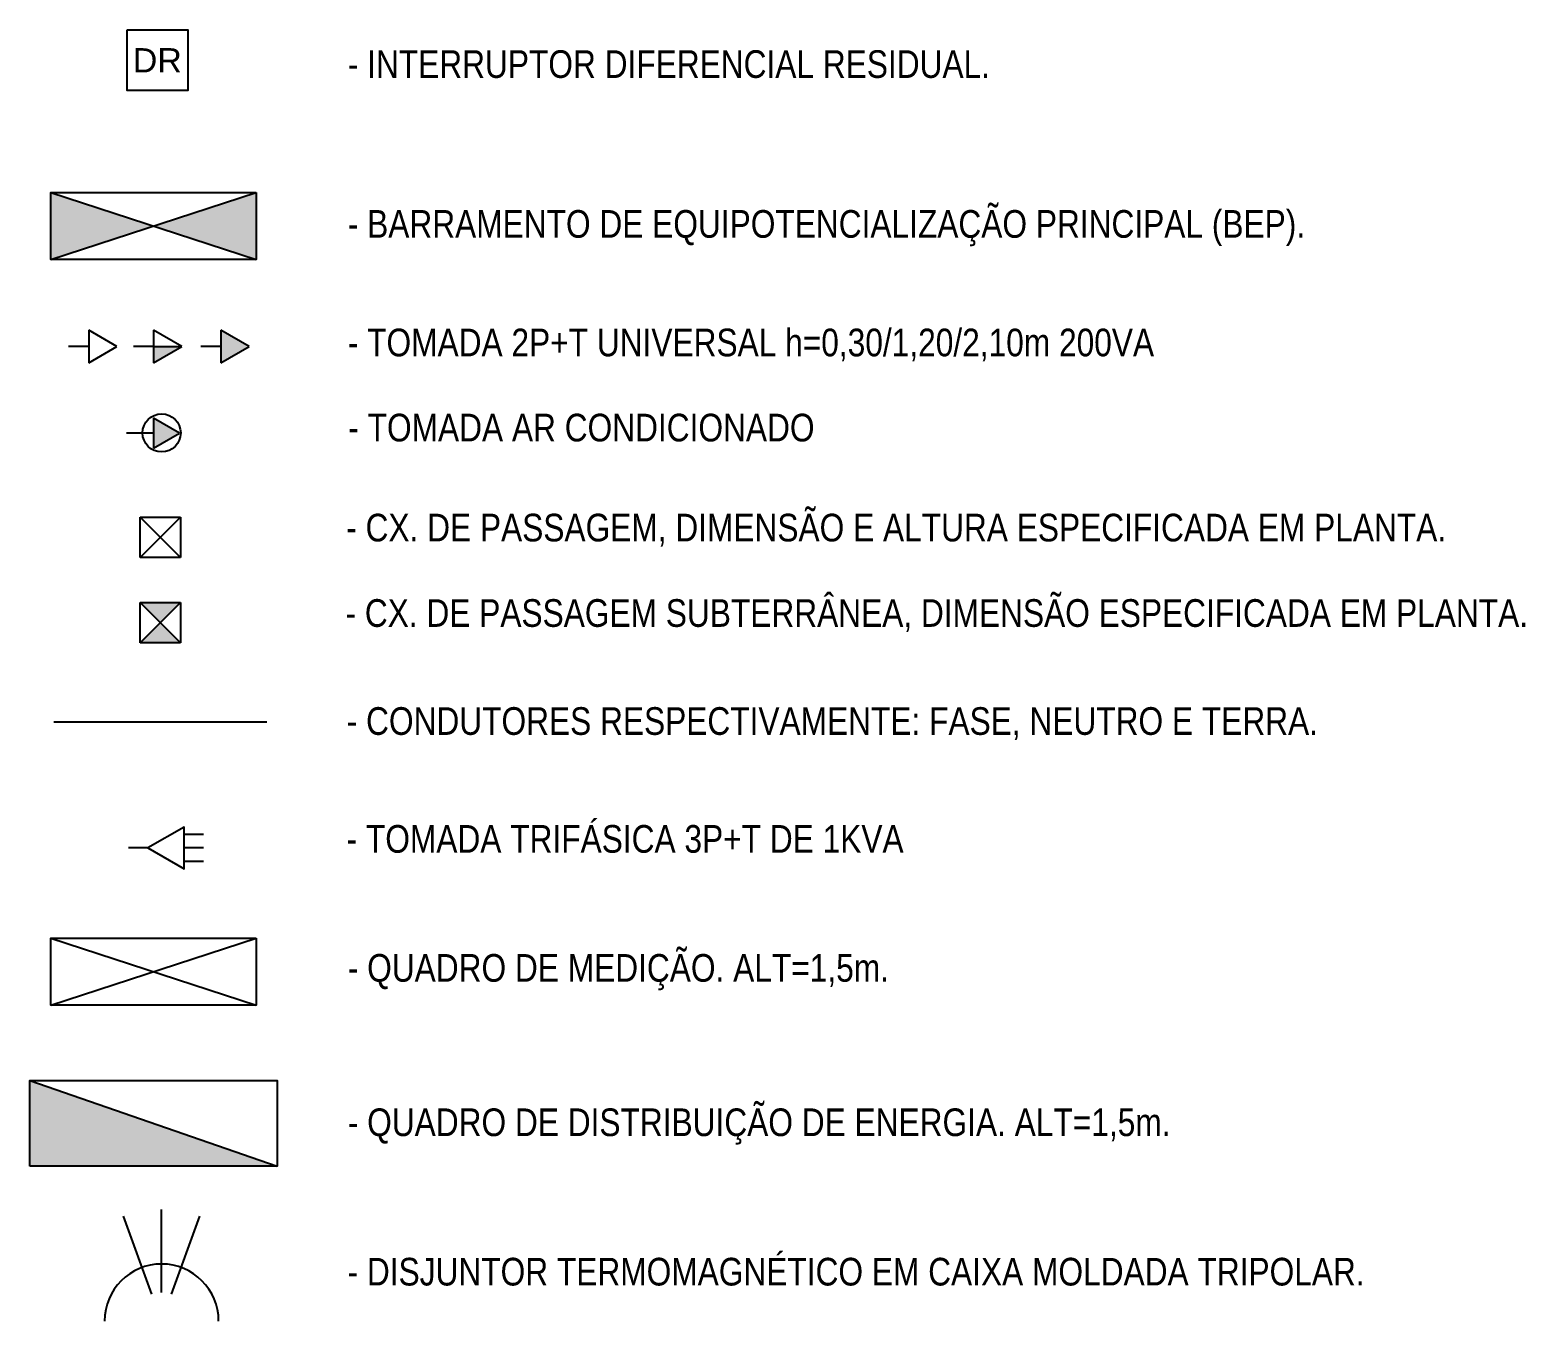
# Model space of a CAD drawing. Extents: x 196 to 487, y -28 to 149.
# Drawn here: x 317.62 to 329.94, y 138.37 to 149.01 of the extents above; entities that cross this region are included whole.
import ezdxf

# ---------------------------------------------------------------- set-up
doc = ezdxf.new("R2010")
doc.units = 0
doc.header["$MEASUREMENT"] = 0
doc.linetypes.add('NULL', pattern=[0])
for name, color, linetype in [('DIAGRAMAUNIFILAR-DESENHO', 2, 'CONTINUOUS'), ('simbologia', 2, 'CONTINUOUS'), ('simbologia-texto', 4, 'CONTINUOUS')]:
    doc.layers.add(name, color=color, linetype=linetype)
doc.styles.add('ARIAL', font='arial.ttf')
doc.styles.add('STYLE2', font='ARIALN.TTF', dxfattribs={"height": 0.12})

msp = doc.modelspace()

# ---------------------------------------------------------------- hatches: boundary and pattern name
at = {"layer": 'simbologia', "linetype": 'Continuous'}
h = msp.add_hatch(color=256, dxfattribs=at)
h.dxf.hatch_style = 1
h.paths.add_polyline_path([(317.794, 147.674), (317.794, 147.12), (318.639, 147.397)])
h.paths.add_polyline_path([(318.639, 147.397), (319.484, 147.12), (319.484, 147.674)])
h = msp.add_hatch(color=256, dxfattribs=at)
h.dxf.hatch_style = 1
h.paths.add_polyline_path([(319.195, 146.269), (319.428, 146.403), (319.195, 146.538)])
h = msp.add_hatch(color=256, dxfattribs=at)
h.dxf.hatch_style = 1
h.paths.add_polyline_path([(318.872, 146.403), (318.639, 146.403), (318.639, 146.269)])
at = {"layer": 'simbologia'}
h = msp.add_hatch(color=256, dxfattribs=at)
h.paths.add_polyline_path([(318.861, 144.294), (318.529, 144.294), (318.695, 144.128)])
h.paths.add_polyline_path([(318.861, 143.962), (318.695, 144.128), (318.529, 143.962)])
at = {"layer": 'simbologia', "linetype": 'Continuous'}
msp.add_hatch(color=256, dxfattribs=at).paths.add_polyline_path([(317.621, 140.355), (317.621, 139.651), (319.657, 139.651)])

# ---------------------------------------------------------------- linework, layer by layer
at = {"layer": 'DIAGRAMAUNIFILAR-DESENHO'}
for p, q in [((318.626, 138.595), (318.391, 139.239)), ((318.706, 138.609), (318.706, 139.294)), ((318.787, 138.595), (319.021, 139.239))]:
    msp.add_line(p, q, dxfattribs=at)
msp.add_arc((318.706, 138.374), 0.47, 0, 180, dxfattribs=at)
at = {"layer": 'simbologia', "linetype": 'Continuous'}
for p, q in [((317.794, 147.674), (319.484, 147.12)), ((317.794, 147.12), (319.484, 147.674)), ((318.639, 146.403), (318.872, 146.403)), ((317.794, 141.53), (319.484, 140.976)), ((317.794, 140.976), (319.484, 141.53)), ((317.621, 140.355), (319.657, 139.651))]:
    msp.add_line(p, q, dxfattribs=at)
at = {"layer": 'simbologia'}
for p, q in [((318.338, 146.403), (318.105, 146.538)), ((318.105, 146.538), (318.105, 146.269)), ((318.872, 146.403), (318.639, 146.538)), ((318.639, 146.538), (318.639, 146.269)), ((319.428, 146.403), (319.195, 146.538)), ((319.195, 146.538), (319.195, 146.269)), ((318.105, 146.403), (317.939, 146.403)), ((318.105, 146.269), (318.338, 146.403)), ((318.639, 146.403), (318.473, 146.403)), ((318.639, 146.269), (318.872, 146.403)), ((319.195, 146.403), (319.029, 146.403)), ((319.195, 146.269), (319.428, 146.403)), ((318.854, 145.689), (318.639, 145.813)), ((318.639, 145.813), (318.639, 145.565)), ((318.639, 145.689), (318.416, 145.689)), ((318.639, 145.565), (318.854, 145.689)), ((318.861, 144.997), (318.529, 144.664)), ((318.529, 144.997), (318.861, 144.664)), ((318.529, 144.664), (318.529, 144.997)), ((318.529, 144.997), (318.861, 144.997)), ((318.861, 144.997), (318.861, 144.664)), ((318.861, 144.664), (318.529, 144.664)), ((318.861, 144.294), (318.529, 143.962)), ((318.529, 144.294), (318.861, 143.962)), ((318.529, 143.962), (318.529, 144.294)), ((318.529, 144.294), (318.861, 144.294)), ((318.861, 144.294), (318.861, 143.962)), ((318.861, 143.962), (318.529, 143.962)), ((317.817, 143.311), (319.573, 143.311)), ((319.052, 142.383), (318.891, 142.383)), ((318.593, 142.272), (318.433, 142.272)), ((319.052, 142.272), (318.891, 142.272)), ((319.052, 142.16), (318.891, 142.16))]:
    msp.add_line(p, q, dxfattribs=at)
msp.add_lwpolyline([(318.421, 149.012), (318.921, 149.012), (318.921, 148.512), (318.421, 148.512), (318.421, 149.012)], dxfattribs=at)
at = {"layer": 'simbologia', "linetype": 'Continuous'}
for points in [[(319.484, 147.674), (319.484, 147.12), (317.794, 147.12), (317.794, 147.674)], [(319.484, 141.53), (319.484, 140.976), (317.794, 140.976), (317.794, 141.53)], [(317.621, 139.651), (317.621, 140.355), (319.657, 140.355), (319.657, 139.651)]]:
    msp.add_lwpolyline(points, close=True, dxfattribs=at)
at = {"layer": 'simbologia'}
msp.add_lwpolyline([(318.593, 142.272), (318.891, 142.1), (318.891, 142.444)], close=True, dxfattribs=at)
msp.add_circle((318.706, 145.692), 0.157, dxfattribs=at)
msp.add_solid([(318.639, 145.813), (318.854, 145.689), (318.639, 145.565)], dxfattribs=at)

# ---------------------------------------------------------------- texts
at = {"layer": 'simbologia', "linetype": 'NULL', "insert": (318.469, 148.662), "char_height": 0.2, "width": 0.80732, "attachment_point": 7, "line_spacing_factor": 0.6, "style": 'ARIAL'}
msp.add_mtext('DR', dxfattribs=at)
at = {"layer": 'simbologia-texto', "style": 'STYLE2'}
for s, p in [('- INTERRUPTOR DIFERENCIAL RESIDUAL.', (320.24, 148.617)), ('- BARRAMENTO DE EQUIPOTENCIALIZAÇÃO PRINCIPAL (BEP).', (320.24, 147.3)), ('- TOMADA 2P+T UNIVERSAL h=0,30/1,20/2,10m 200VA', (320.24, 146.323)), ('- TOMADA AR CONDICIONADO', (320.244, 145.622)), ('- CX. DE PASSAGEM, DIMENSÃO E ALTURA ESPECIFICADA EM PLANTA.', (320.227, 144.798)), ('- CX. DE PASSAGEM SUBTERRÂNEA, DIMENSÃO ESPECIFICADA EM PLANTA.', (320.221, 144.094)), ('- CONDUTORES RESPECTIVAMENTE: FASE, NEUTRO E TERRA.', (320.231, 143.204)), ('- TOMADA TRIFÁSICA 3P+T DE 1KVA', (320.23, 142.233)), ('- QUADRO DE MEDIÇÃO. ALT=1,5m.', (320.24, 141.17)), ('- QUADRO DE DISTRIBUIÇÃO DE ENERGIA. ALT=1,5m.', (320.24, 139.898)), ('- DISJUNTOR TERMOMAGNÉTICO EM CAIXA MOLDADA TRIPOLAR.', (320.238, 138.667))]:
    msp.add_text(s, height=0.22782, dxfattribs=at).set_placement(p)

doc.saveas('drawing.dxf')
